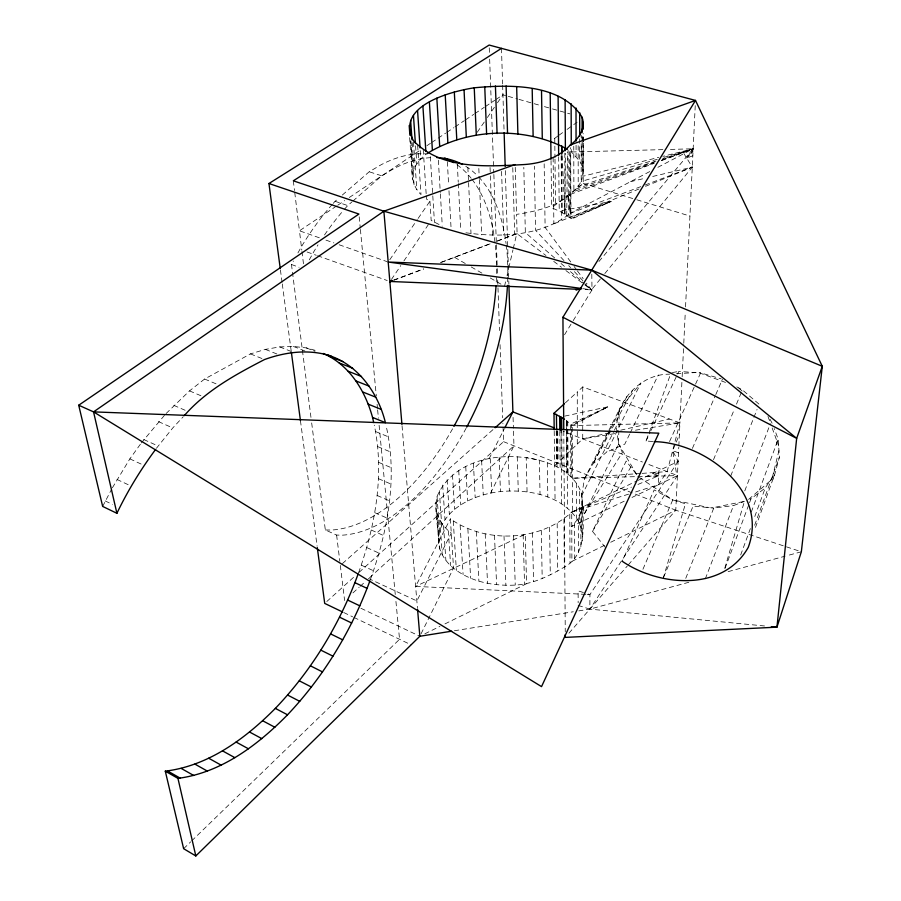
<?xml version="1.0" encoding="UTF-8"?>
<svg xmlns="http://www.w3.org/2000/svg" width="901" height="901" viewBox="0 0 901 901"><rect width="100%" height="100%" fill="white"/><g stroke="black" fill="none" stroke-linecap="round" stroke-linejoin="round"><path stroke-width="0.68" stroke-dasharray="4.5 3.38" d="M554.644 465.704C568.317 472.18 581.528 484.197 582.564 500.19C582.801 522.332 588.218 554.183 564.319 567.112C549.306 575.874 532.919 584.152 515.259 585.087C492.475 586.292 467.957 581.359 450.613 565.67C444.362 559.622 439.632 551.817 438.505 543.089C438.776 527.603 433.708 511.791 437.053 496.428C455.647 453.71 516.498 448.721 554.644 465.704L577.282 444.114L577.282 429.034M577.282 427.66L577.282 391.991L582.733 386.923L679.928 422.907L678.847 445.871M582.508 534.946L579.613 523.391L579.625 488.725M580.875 546.806L580.908 511.948L582.316 506.08L582.564 500.19M581.224 143.619L581.201 181.461C568.385 203.84 540.352 210.879 516.566 214.359L517.095 233.731L545.95 255.501M581.224 138.011L581.224 135.206M581.607 529.09L581.652 494.367M657.257 159.286L581.201 181.461C585.537 168.892 579.793 155.422 582.091 142.358M582.091 140.973L582.091 135.409M582.879 142.73L582.846 176.281L658.744 157.371M582.879 141.333L582.891 134.35M582.733 386.923L582.722 438.877L577.282 444.114M583.127 171.089L583.161 143.214M583.161 141.817L583.172 133.461M562.021 210.552L611.137 201.452L571.73 218.966L560.107 211.453L551.649 207.804L583.229 183.41L583.251 142.842M583.251 141.446L583.251 134.452M417.647 145.41L421.015 194.582C406.362 180.763 414.55 158.216 410.282 140.815M582.26 540.893L582.316 506.08M562.145 155.67L564.916 214.168L565.366 153.407M566.718 215.53L567.45 152.044M358.609 572.687C375.255 525.857 384.682 474.433 374.275 425.148M465.93 232.785C500.787 237.695 541.67 236.242 570.299 213.3L570.367 147.663M370.367 579.602C387.971 530.678 397.972 476.663 385.977 425.238M584.456 478.938L592.971 463.925L606.688 452.02L640.926 382.925L619.224 409.707L584.456 478.938L581.573 495.955L584.366 513.818L618.57 443.945L619.224 409.707C627.851 389.987 647.368 373.814 669.567 374.197M632.018 497.431L658.372 484.761L658.913 470.592L678.126 461.402L672.642 450.646L675.75 443.281M685.548 306.903L695.29 104.572M628.245 564.927L675.773 510.214L678.78 447.268M681.888 382.373L679.928 422.907L667.145 471.606L658.372 484.761L634.372 492.318M682.158 376.787L683.713 344.644M683.78 343.236L685.267 312.489M614.403 430.194L616.261 426.466L619.224 409.707M438.505 543.089C437.041 510.968 473.126 494.289 500.472 491.586C529.236 488.781 564.859 495.764 579.613 523.391M504.537 286.225L505.788 280.853M507.038 275.469L512.962 249.926M513.277 248.586L516.712 233.798L497.296 241.141M772.258 477.699L778.96 450.545M412.658 174.152C413.998 165.908 419.697 159.286 426.049 154.24M751.276 512.083L778.216 439.181L779.399 457.19L774.894 473.836L754.419 530.34M776.212 444.576L777.901 438.37L774.162 428.493M724.764 568.261L744.429 501.373L711.914 507.882M663.102 578.521L685.458 503.772L672.754 499.909L654.171 489.907L622.208 561.267M772.912 479.287L774.455 474.478L765.231 488.015L753.675 519.539M754.655 525.249L779.399 457.19M652.786 441.524L646.04 440.972L671.087 372.755M740.667 555.016L751.265 526.116M725.057 568.34L749.046 504.042M749.531 502.724L751.006 498.794L765.231 488.015M744.778 490.887L770.378 423.673M705.314 578.836L733.515 505.596L744.429 501.373M730.722 476.01L757.054 409.448M685.751 578.329L713.761 508.063L733.515 505.596M663.643 577.226L693.106 506.092L713.761 508.063M713.502 459.735L734.36 409.291M736.5 404.121L741.309 392.476M580.908 511.948L576.629 520.519L571.763 526.421L624.483 501.057M676.268 442.053L679.377 434.687M642.942 569.252L672.754 499.909L709.177 507.623M692.407 448.405L715.225 395.877M715.788 394.593L722.467 379.22M690.932 153.711L693.162 148.778L668.396 149.476M669.544 441.569L700.64 372.879L721.183 378.837M102.658 506.418L111.735 488.984M646.04 440.972L650.207 432.12M650.804 430.858L676.989 375.244M677.586 373.971L678.78 371.449L700.64 372.879M605.416 547.515L592.52 531.365L626.172 461.053L637.39 475.604L618.57 443.945L616.261 426.466M629.664 434.068L624.776 444.137L606.688 452.02M630.272 432.807L658.338 374.906M421.071 633.786L453.541 568.092L450.365 518.841C485.493 543.787 539.902 541.681 571.718 512.083L636.748 481.01M490.538 493.207L513.964 445.815L513.446 429.54M581.573 495.955L613.784 431.433M610.011 430.014L592.971 463.925L632.671 390.313M610.641 428.763L627.682 394.852M489.04 458.868L504.11 429.214M585.718 594.356L415.62 586.416L450.365 518.841M112.388 487.79L129.857 458.868L140.488 444.08M309.291 259.826L313.818 251.694A197.634 106.678 -69.5 0 1 318.008 244.858M310.969 417.388L291.474 264.5L293.411 261.031M297.927 252.944L301.148 247.167A196.835 107.579 -69.6 0 1 332.311 204.369M592.52 531.365L630.835 467.033M564.533 334.789L572.484 321.803M573.205 320.621L591.991 289.908L591.799 274.084M584.366 513.818L622.388 452.46L618.57 443.945M678.126 461.402L589.941 594.559L589.851 609.121L578.802 610.889M391.428 279.479L400.787 265.581M403.896 260.952L429.608 222.738M389.773 259.736L417.332 219.574M418.12 218.425L429.935 201.216L426.511 199.121L426.241 195.01M477.248 132.267L484.254 122.052M487.373 117.513L494.379 107.309M497.487 102.77L502.938 94.83L506.959 95.968M692.835 155.794L686.686 158.069L693.162 148.778L662.809 156.357M156.436 448.27L172.778 427.941L183.297 416.679M141.299 442.943L165.165 414.505M600.37 278.983L591.45 289.84L581.629 289.435M604.83 273.555L692.295 167.147L683.927 153.62M598.928 261.538L693.162 148.778L663.924 157.348M568.936 633.2L627.333 565.974M166.122 413.491L189.525 390.888L204.606 379.028L250.433 353.89L265.367 349.385L279.738 346.919L293.411 346.446L306.295 347.899L318.278 351.199M693.094 150.129L692.047 151.244L693.027 151.548L686.686 158.069M183.635 848.697L190.697 841.849M191.71 840.87L399.548 639.293L395.809 600.134M352.922 592.926L359.161 587.227M360.197 586.281L365.389 581.539M369.545 577.744L513.964 445.815M565.389 402.826L577.282 391.991M326.793 601.53L354.87 576.144M359.026 572.383L503.569 441.681L502.904 423.391M342.414 563.587L494.075 428.662M344.306 209.404A197.634 106.678 -69.5 0 1 347.741 205.574L351.863 201.97M352.899 201.069L381.765 175.83L393.883 168.611A197.634 106.678 -69.5 0 1 432.829 157.574M333.235 203.333A196.835 107.579 -69.6 0 1 335.082 201.306L338.19 198.625M342.324 195.044L369.196 171.776L381.36 164.613A196.835 107.579 -69.6 0 1 427.232 153.947M769.95 481.089L747.898 500.01L751.006 498.794M558.102 135.86L553.135 139.475M559.228 135.06L562.573 132.65M567.056 129.429L572.642 125.408M573.757 124.597L577.113 122.187M382.508 175.391L419.922 150.366M426.939 145.669L430.441 143.327M431.613 142.538L445.646 133.157M446.817 132.368L453.834 127.683M454.994 126.895L464.353 120.644M465.524 119.856L473.712 114.382M474.872 113.605L484.231 107.343M485.402 106.555L494.75 100.304M495.922 99.515L502.938 94.83M336.546 206.025L299.447 230.791L301.801 250.118M337.706 205.248L344.666 200.596M349.295 197.51L381.765 175.83L369.196 171.776M568.283 196.204L570.299 213.3L650.398 171.224M657.854 167.316L693.162 148.778L662.584 158.891M424.867 633.797L439.936 626.375M444.959 623.897L526.589 583.69L525.238 534.214L415.62 586.416M604.436 545.342L571.898 561.379L571.718 512.083L631.443 487.137M610.698 542.267L675.773 510.214L801.349 551.772L786.438 555.816M658.372 484.761L677.439 475.593L647.661 464.06M637.998 480.413L658.913 470.592M637.942 484.434L658.721 475.751L652.774 473.509L658.8 473.678M554.599 223.538L640.341 188.433M645.533 186.304L692.295 167.147L650.68 176.934M440.33 262.619L490.921 243.405M497.408 240.916L515.586 233.967M570.299 213.3L643.764 185.516M645.071 185.02L692.295 167.147M393.76 280.324L423.515 269.061M441.636 262.202L492.115 243.101M661.627 160.254L693.162 148.778L659.487 161.38M393.726 280.02L423.504 268.903M570.547 194.312L654.25 163.318M670.783 156.988L693.162 148.778M653.766 163.058L573.892 191.508L573.768 146.3M576.054 189.03L655.511 161.763M662.134 159.5L670.457 156.875M655.996 161.054L578.205 186.563L578.172 144.408M571.718 512.083L629.044 494.007M688.826 582.283L589.851 609.121L578.149 605.416M728.143 571.628L785.075 556.187M630.531 181.664L645.307 178.195M609.786 432.683L582.722 438.877L563.328 431.388M620.62 430.205L669.342 419.055M564.758 416.116L608.164 406.734L572.248 425.599L572.484 512.827M672.36 372.541L678.78 371.449M614.662 433.629L582.722 438.877L642.469 462.044M635.487 430.205L679.928 422.907L572.248 425.599L566.414 420.609L566.481 430.295M454.397 630.745L573.273 611.768M640.679 473.475L572.372 478.251L636.399 476.64M642.075 473.385L667.145 471.606M676.426 373.757L695.64 372.552M646.76 476.235L658.721 475.751M662.888 149.634L572.811 151.942L569.556 150.67L569.916 217.614L611.137 201.452L570.997 218.515L570.671 151.458M637.784 476.606L677.439 475.593L589.851 609.121L767.168 626.229M311.678 422.941L325.329 529.957L336.614 535.081L342.707 535.149A197.634 106.678 -69.5 0 0 466.065 428.324M325.329 529.957L331.455 530.047A196.835 107.579 -69.6 0 0 453.282 427.547M587.125 594.423L589.941 594.559L584.693 592.914M583.093 288.692L591.991 289.908M508.288 96.351L517.67 99.02M518.999 99.392L539.08 105.102M544.441 106.633L551.13 108.537M552.471 108.908L569.871 113.864M583.229 183.41L635.475 199.369M636.816 199.774L689.941 216.06M583.386 592.509L578.138 590.865L578.149 602.769M335.082 201.306L347.741 205.574M319.314 237.785L299.447 230.791L294.672 191.924M325.937 240.116L333.888 242.91M339.193 244.779L386.878 261.572M307.061 251.987L316.262 255.265M317.569 255.726L387.216 280.526M699.131 372.777L725.53 382.429M291.474 264.5L299.064 267.27M678.521 452.865L672.642 450.646L676.82 475.356M306.295 347.899L315.012 351.322M293.411 346.446L305.957 351.39M279.738 346.919L293.636 352.426M503.569 441.681L675.773 510.214M265.367 349.385L278.071 354.453M250.433 353.89L264.489 359.555M375.728 431.613L388.511 436.872M377.756 446.637L390.448 451.93M204.606 379.028L218.83 384.986M378.657 462.359L391.259 467.687M189.525 390.888L203.784 396.958M378.431 478.679L390.955 484.04M173.78 405.36L185.696 410.518M377.102 495.471L389.559 500.877M374.692 512.624L387.081 518.075M158.463 421.623L172.778 427.941M371.246 530.025L383.578 535.532M143.755 439.53L158.069 445.984M366.786 547.583L379.062 553.146M361.346 565.175L373.577 570.806M129.857 458.868L144.171 465.457M368.385 578.453L416.848 600.933L451.288 533.167C443.393 527.153 437.39 518.312 436.039 508.367M116.95 479.422L130.059 485.583M429.935 201.216L431.174 220.418L442.312 226.185M360.907 608.265L419.843 636.264M343.743 612.534L352.618 616.791M353.89 617.399L411.104 644.834M105.214 500.945L112.343 504.369M736.77 386.889L742.379 389.896L759.115 404.234M454.566 257.314L465.276 263.509M471.223 266.944L483.127 273.836M490.268 277.97L502.161 284.851M639.361 477.451L672.754 499.909M553.721 261.369L561.481 267.225M565.918 270.582L583.679 283.973M584.783 284.817L591.45 289.84L586.483 283.151M554.723 258.013L525.339 232.559L523.808 167.349M561.019 263.475L565.22 267.101M570.457 271.651L584.107 283.477M585.154 284.378L591.45 289.84L585.763 283.781M582.069 165.987L579.703 161.042L571.29 151.931L571.279 147.798M738.775 387.959L743.854 392.69M563.97 260.58L535.554 230.307L534.338 166.201M568.711 265.626L570.603 267.642M574.399 271.674L584.817 282.779M570.761 261.966L545.116 227.412L544.17 163.824M574.072 266.426L576.55 269.771M577.383 270.886L583.172 278.691M770.006 419.213L772.292 423.56M767.967 416.408L770.287 422.817M772.146 427.941L778.655 445.894M280.436 270.007L282.103 282.565M282.295 283.95L291.181 350.917M300.45 420.666L317.118 546.22M293.309 180.819L294.503 190.539M301.97 251.469L303.626 265.052M336.614 535.081L339.823 561.3M340.33 565.445L344.61 600.517M359.195 216.848L360.265 228.043M360.4 229.44L376.303 395.899M377.102 404.29L377.508 408.491M377.632 409.887L378.443 418.278M379.107 425.272L395.269 594.536M402.037 425.722L417.422 607.725M412.196 142.595L414.066 168.915M410.957 141.333L414.043 184.637M437.334 514.302L439.801 549.069M435.949 502.375L438.415 537.052M409.651 137.628L412.647 179.423M415.564 145.838L416.803 163.802M439.316 490.617L441.704 525.204M413.491 142.088L416.836 189.728M439.834 520.08L442.267 554.892M437.053 496.428L439.485 531.061M420.271 150.613L420.823 158.88M442.684 485.042L445.004 519.573M443.517 525.598L445.882 560.467M423.245 149.825L426.15 193.636M448.315 530.768L450.613 565.67M447.11 479.771L449.34 514.268M452.482 474.895L454.622 509.358M430.306 156.65L432.705 194.47M432.795 195.866L434.473 222.479M453.271 521.161L456.379 570.434M458.733 470.491L460.76 504.909M438.348 160.209L440.285 192.499M440.375 193.895L442.222 224.777M460.141 525.328L463.091 574.658M465.749 466.605L467.653 500.99M447.346 161.797L448.664 185.223M448.98 190.742L451.063 227.953M467.878 528.887L470.637 578.262M457.314 164.219L458.249 182.171M458.327 183.545L460.76 230.487M473.419 463.294L475.187 497.667M476.336 531.77L478.893 581.179M467.856 167.361L468.509 181.18M468.576 182.565L471.02 233.708M485.2 533.876L487.542 583.307M481.63 460.614L483.251 494.964M478.825 168.464L479.242 178.139M479.298 179.524L481.675 234.857M494.48 535.228L496.597 584.693M490.245 458.586L491.721 492.926M499.143 457.257L500.472 491.586M490.054 167.496L490.313 174.422M490.369 175.808L492.644 235.319M504.008 535.813L505.889 585.29M489.254 47.866L489.457 53.486M489.66 59.117L493.804 173.037M493.861 174.445L496.361 243.36M496.417 244.768L497.228 267.27M497.284 268.678L497.487 274.309M497.69 279.929L499.526 330.566M500.044 344.632L502.702 417.771M508.187 456.627L509.369 490.966M501.575 171.381L503.704 235.071M513.615 535.599L515.259 585.087M501.474 48.361L502.589 83.894M502.634 85.257L504.087 131.309M505.315 170.593L508.885 284.243M513.063 417.343L513.412 428.189M517.242 456.717L518.278 491.056M515.237 167.304L516.566 214.359M512.782 167.665L514.674 234.102M523.143 534.608L524.54 584.096M527.074 491.878L526.195 457.517L539.372 460.118L540.037 494.503M532.412 532.874L533.561 581.528M541.276 530.407L542.199 578.341M547.29 462.607L547.819 497.014M549.576 527.231L550.286 574.838M551.04 160.558L551.649 207.804M554.216 431.207L555.061 500.156M558.665 156.774L559.239 211.003M554.757 138.27L554.971 157.686M554.993 159.072L555.512 204.82M557.708 430.723L558.079 462.438M557.314 431.106L557.674 462.821M556.627 431.016L557.032 466.909M553.135 157.574L553.867 223.932M556.266 430.701L556.649 463.801M557.178 523.425L557.708 571.065M561.762 155.67L562.258 212.782M561.785 431.196L562.145 469.883M561.65 503.873L560.996 430.701M559.814 431.444L560.174 468.745M566.909 421.015L567.495 508.119M566.661 420.846L566.718 427.761M566.729 429.146L567.056 473.419M563.778 431.151L565.254 631.781M561.177 155.828L561.661 219.923M563.947 519.055L564.319 567.112M570.885 476.753L570.592 424.123L608.164 406.734L571.583 425.013L571.594 427.784M567.731 421.736L568.092 474.32M566.492 431.68L566.774 473.171M568.08 150.287L568.385 215.474M569.781 514.189L570.018 563.024M574.635 523.267L574.714 558.203M571.594 429.169L571.73 477.665M578.329 517.715L578.352 552.606M576.066 145.286L576.088 156.335M576.505 483.319L576.55 517.94M564.837 153.125L564.916 214.168M579.703 138.878L579.703 161.042M465.794 166.37A197.634 106.678 -69.5 0 1 477.744 175.999M478.656 176.945A197.634 106.678 -69.5 0 1 506.069 243.563M506.249 244.948A197.634 106.678 -69.5 0 1 507.725 265.085M507.759 266.414A197.634 106.678 -69.5 0 1 507.781 275.886M507.759 277.249A197.634 106.678 -69.5 0 1 507.454 285.516M324.518 234.958A197.634 106.678 -69.5 0 1 343.461 210.383M456.942 164.737A196.835 107.579 -69.6 0 1 471.178 178.263M472.011 179.333A196.835 107.579 -69.6 0 1 496.507 274.771M496.428 277.508A196.835 107.579 -69.6 0 1 496.113 284.423"/><path stroke-width="1.35" d="M582.091 132.638L582.114 117.344C561.582 83.219 509.009 84.525 474.241 87.802C450.399 91.44 394.852 106.149 413.401 140.691C441.535 169.917 486.551 166.516 523.74 164.579C540.791 163.498 558.676 157.979 570.367 144.915C578.881 138.889 585.932 128.021 582.114 117.344M583.184 129.282L583.184 122.311M565.389 150.647L565.118 99.786M451.638 631.196L419.843 636.264L195.821 855.95L183.635 848.697L165.288 771.155C208.559 765.884 245.455 738.538 275.346 708.389C312.005 670.062 340.037 623.717 358.147 573.937M165.288 771.155L177.947 778.374C221.173 772.754 257.799 745.082 287.532 714.797C323.831 676.46 351.683 630.34 369.906 580.863M280.256 268.611L268.949 183.511L358.925 214.055L78.714 405.225L102.658 506.418L116.905 513.3C127.683 490.82 140.759 469.444 155.614 449.419M504.729 427.986L512.894 411.915L508.93 285.64M563.767 429.743L562.934 317.253L695.493 100.428L489.153 45.05L268.949 183.511M184.254 415.654C206.092 390.561 235.375 374.658 264.489 359.555C282.171 353.169 301.317 349.982 320.001 353.282C354.273 359.274 377.575 390.415 385.414 422.659L372.541 417.411C365.299 390.933 349.306 364.59 323.177 353.451M554.205 429.833L553.991 413.266L564.398 403.727M495.111 427.738L512.894 411.915L554.273 427.896M78.714 405.225L93.546 411.881L383.882 211.206L515.158 164.545M427.097 153.519C468.205 128.066 524.968 126.185 567.484 149.273M501.474 48.361L293.309 180.819L383.882 211.206L591.743 270.131L822.286 366.29L801.349 551.772L776.944 627.164L565.299 637.39L565.276 634.586M401.925 424.326L389.874 281.788L392.464 280.808M392.431 280.504L389.874 281.788M570.367 144.915L695.493 100.428L822.286 366.29L796.664 438.37L776.944 627.164L771.357 626.634M575.953 289.998L576.989 290.009M93.546 411.881L658.811 433.178L541.535 686.618L93.546 411.881L116.905 513.3M580.233 289.367L389.84 281.461L383.882 211.206M654.137 441.636C705.213 442.582 769.071 491.101 748.258 547.357C723.244 591.923 659.442 586.619 622.208 561.267M581.697 288.5L388.207 262.033L591.743 270.131L796.664 438.37L562.934 317.253M326.939 354.6L331.883 356.537M329.304 356.267L342.797 361.56M339.294 362.99L352.685 368.25M348.214 371.257L361.504 376.505M356.008 380.954L369.196 386.191M362.675 391.958L375.762 397.183M368.182 404.144L381.168 409.381M354.96 582.699L367.157 588.398M347.673 600.066L359.837 605.844M342.47 611.925L324.709 603.411L317.298 547.605M553.991 413.266L564.51 419.314M339.531 617.162L351.672 623.019M330.566 633.887L342.695 639.823M320.835 650.139L332.965 656.165M310.394 665.816L322.524 671.932M299.29 680.818L311.431 687.035M287.588 695.043L299.751 701.35M275.346 708.389L287.532 714.797M262.642 720.744L274.861 727.253M249.532 732.006L261.797 738.617M236.118 742.075L248.428 748.787M222.479 750.848L234.846 757.662M208.705 758.225L221.139 765.14M194.898 764.104L207.399 771.121M181.169 768.395L193.738 775.502M167.631 770.997L180.279 778.205M177.947 778.374L195.821 855.95M372.541 417.411L373.701 422.569M291.372 352.314L300.45 420.666M417.546 609.087L419.843 636.264M410.631 120.441L412.005 139.824M409.189 125.532L409.887 135.251M413.446 115.452L415.372 143.079M417.568 110.665L420.08 147.865M422.907 106.149L425.869 151.492M429.372 101.959L432.367 149.926M436.85 98.153L439.677 146.03M445.207 94.796L447.865 142.583M454.318 91.925L456.784 139.644M562.01 152.888L561.683 145.917L561.751 154.274M464.038 89.582L466.324 137.234M474.241 87.802L476.314 135.409M484.749 86.586L486.619 134.181M495.426 85.978L497.082 133.562M506.114 85.967L507.556 133.573M504.132 132.706L505.191 166.381M516.656 86.552L517.895 134.193M532.187 88.625L533.133 136.355M541.512 90.663L542.278 138.461M551.018 159.173L550.196 93.22M558.654 155.389L558.102 96.272M556.435 414.449L556.615 429.642M561.661 417.377L561.774 429.811M560.861 416.881L560.996 430.701M559.656 416.251L559.803 430.059M571.121 103.705L571.268 145.038M576.009 107.974L576.066 141.13M564.826 147.584L564.837 150.354M579.692 112.546L579.703 136.107M436.861 157.607A197.634 106.678 -69.5 0 1 462.517 164.489M507.454 285.516A197.634 106.678 -69.5 0 1 466.707 427.13M444.722 158.058A196.835 107.579 -69.6 0 1 453.755 162.631M496.023 285.82A196.835 107.579 -69.6 0 1 453.924 426.364"/></g></svg>
